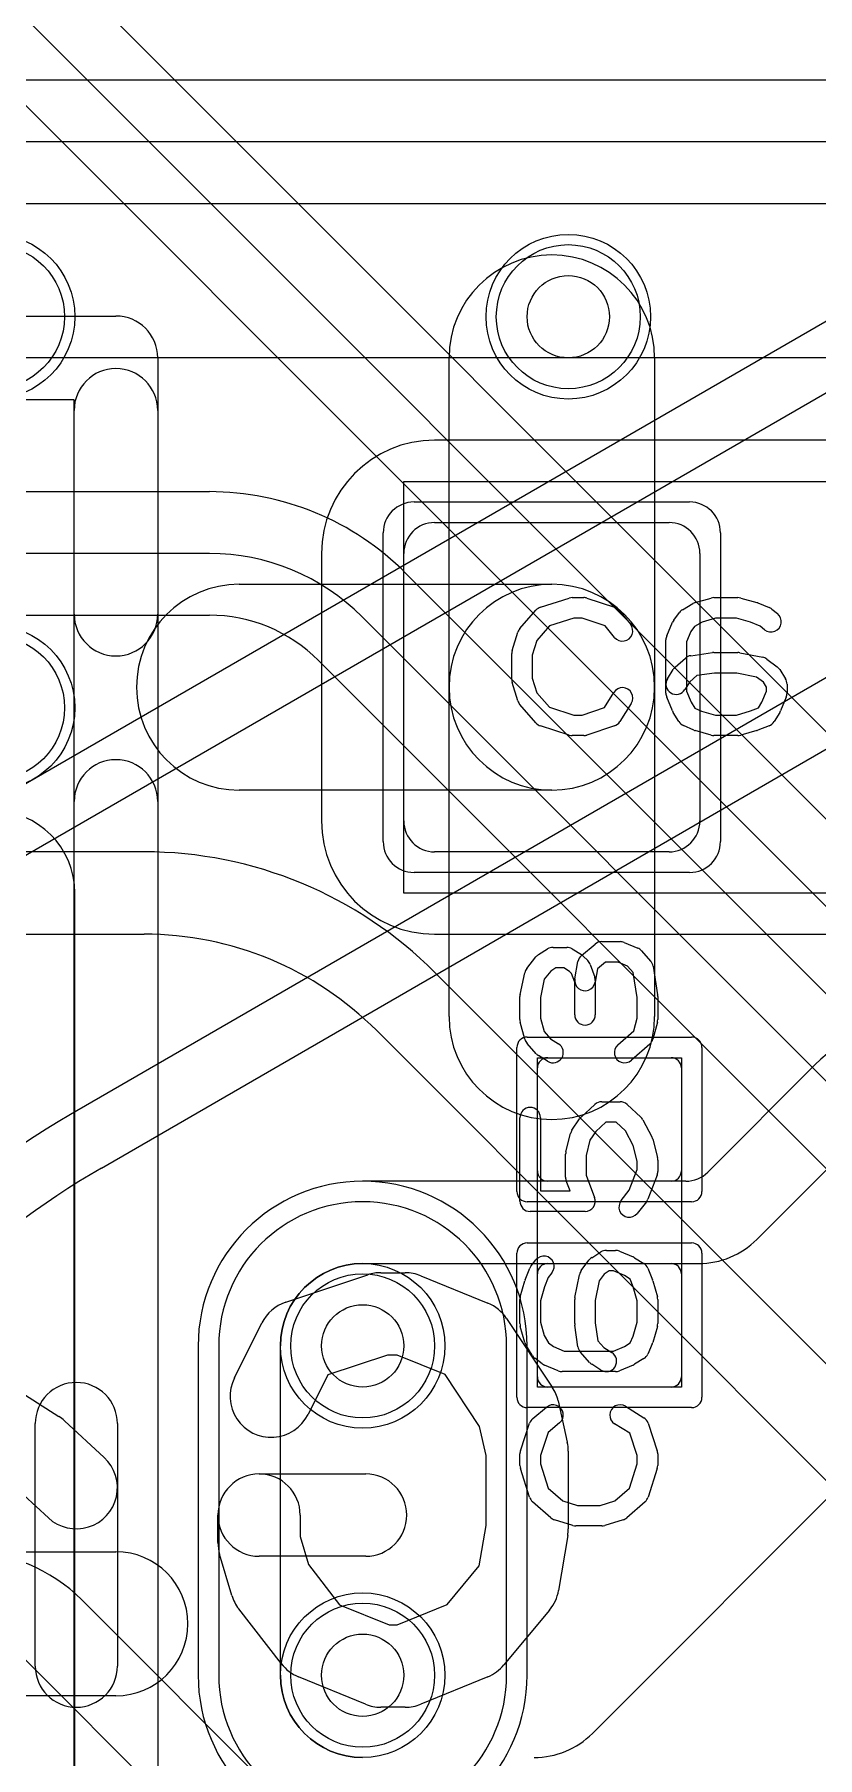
# Model space of a CAD drawing. Extents: x -3.9 to 29.3, y -3.9 to 20.
# Drawn here: x 12.102 to 14.006, y 11.1 to 15.286 of the extents above; entities that cross this region are included whole.
import ezdxf

# ---------------------------------------------------------------- set-up
doc = ezdxf.new("R2010")
doc.units = 0
for name, color, linetype in [('Hole', 1, 'CONTINUOUS'), ('L1', 3, 'CONTINUOUS'), ('L2', 3, 'CONTINUOUS'), ('L3', 3, 'CONTINUOUS'), ('L4', 3, 'CONTINUOUS'), ('MetalMask-A', 176, 'CONTINUOUS'), ('PartsArea-A', 111, 'CONTINUOUS'), ('PartsArea-B', 111, 'CONTINUOUS'), ('PartsSilk-A', 221, 'CONTINUOUS'), ('PartsSilk-B', 221, 'CONTINUOUS'), ('Resist-A', 2, 'CONTINUOUS'), ('Resist-B', 2, 'CONTINUOUS'), ('Silk-A', 140, 'CONTINUOUS'), ('Silk-B', 140, 'CONTINUOUS')]:
    doc.layers.add(name, color=color, linetype=linetype)

msp = doc.modelspace()

# ---------------------------------------------------------------- linework, layer by layer
at = {"layer": 'Hole'}
for centre in [(13.4, 14.6), (12.9, 12.1), (12.9, 11.3)]:
    msp.add_circle(centre, 0.1, dxfattribs=at)
at = {"layer": 'L1'}
for p, q in [((13.11, 13.7), (13.11, 14.5)), ((13.61, 14.5), (13.61, 13.7)), ((14.07496, 14.30004), (13.075, 14.30004)), ((13.075, 14.1), (13.645, 14.1)), ((12.79996, 14.025), (12.79996, 13.375)), ((13, 13.375), (13, 14.025)), ((13.72, 14.025), (13.72, 13.375)), ((12.6, 13.95), (13.36, 13.95)), ((13.11, 12.9), (13.11, 13.7)), ((13.61, 13.7), (13.61, 12.9)), ((13.36, 13.45), (12.6, 13.45)), ((13.645, 13.3), (13.075, 13.3)), ((12.20004, 10.35), (12.20004, 13.20004)), ((13.075, 13.09996), (16.20004, 13.09996)), ((13.325, 12.525), (13.325, 12.775)), ((13.35, 12.8), (13.65, 12.8)), ((13.675, 12.775), (13.675, 12.525)), ((13.99997, 12.78287), (13.73911, 12.52201)), ((13.85858, 12.35858), (14.14142, 12.64142)), ((13.68608, 12.50004), (12.9, 12.50004)), ((13.65, 12.5), (13.35, 12.5)), ((12.9, 12.3), (13.71716, 12.3)), ((13.325, 12.025), (13.325, 12.275)), ((13.35, 12.3), (13.65, 12.3)), ((13.675, 12.275), (13.675, 12.025)), ((14.44142, 12.14142), (13.45858, 11.15858)), ((12.49996, 12.1), (12.49996, 11.3)), ((12.7, 11.3), (12.7, 12.1)), ((13.65, 12), (13.35, 12)), ((11.575, 11.6), (12.3, 11.6)), ((12.3, 11.25), (11.575, 11.25))]:
    msp.add_line(p, q, dxfattribs=at)
for centre in [(12, 14.6), (13.4, 14.6), (12, 13.65), (12.9, 12.1), (12.9, 11.3)]:
    msp.add_circle(centre, 0.2, dxfattribs=at)
for centre, radius, start, end in [((13.36, 14.5), 0.25, 0, 180), ((13.075, 14.025), 0.27504, 90, 180), ((13.075, 14.025), 0.075, 90, 180), ((13.645, 14.025), 0.075, 0, 90), ((12.6, 13.7), 0.25, 90, -90), ((13.36, 13.7), 0.25, 0, 180), ((13.36, 13.7), 0.25, -90, 90), ((13.36, 13.7), 0.25, 180, 0), ((12.00004, 13.20004), 0.2, 0, 90), ((13.075, 13.375), 0.27504, 180, -90), ((13.075, 13.375), 0.075, 180, -90), ((13.645, 13.375), 0.075, -90, 0), ((13.36, 12.9), 0.25, 180, 0), ((14.28284, 12.5), 0.40004, 90, 135), ((13.35, 12.775), 0.025, 90, 180), ((13.65, 12.775), 0.025, 0, 90), ((13.35, 12.525), 0.025, 180, -90), ((13.65, 12.525), 0.025, -90, 0), ((13.68608, 12.57504), 0.075, -90, -45), ((12.9, 12.1), 0.40004, 90, 180), ((13.71716, 12.5), 0.2, -90, -45), ((12.9, 12.1), 0.2, 90, 180), ((13.35, 12.275), 0.025, 90, 180), ((13.65, 12.275), 0.025, 0, 90), ((13.35, 12.025), 0.025, 180, -90), ((13.65, 12.025), 0.025, -90, 0), ((12.3, 11.425), 0.175, -90, 90), ((12.9, 11.3), 0.40004, 180, -90), ((12.9, 11.3), 0.2, 180, -90), ((13.31716, 11.3), 0.2, -90, -45)]:
    msp.add_arc(centre, radius, start, end, dxfattribs=at)
at = {"layer": 'L2'}
for p, q in [((12.49996, 12.1), (12.49996, 11.3)), ((13.30004, 11.3), (13.30004, 12.1))]:
    msp.add_line(p, q, dxfattribs=at)
for centre in [(12, 14.6), (13.4, 14.6), (12, 13.65)]:
    msp.add_circle(centre, 0.2, dxfattribs=at)
for centre, start, end in [((12.9, 12.1), 0, 180), ((12.9, 11.3), 180, 0)]:
    msp.add_arc(centre, 0.40004, start, end, dxfattribs=at)
at = {"layer": 'L3'}
for p, q in [((22.40766, 5.2106), (12.14628, 15.47197)), ((12.02877, 15.37729), (22.30156, 5.1045)), ((22.1955, 4.99844), (11.9227, 15.27122)), ((10, 14.175), (12.52721, 14.175)), ((12.52721, 14.025), (10, 14.025)), ((13.00452, 13.9773), (21.47729, 5.50451)), ((10, 13.87496), (12.52721, 13.87496)), ((21.37123, 5.39845), (12.89845, 13.87123)), ((12.79236, 13.76514), (21.26513, 5.29235)), ((12.36863, 13.30004), (5.7, 13.30004)), ((5.7, 13.1), (12.36863, 13.1)), ((15.90714, 10.17576), (13.07576, 13.00714)), ((12.93431, 12.86569), (15.76569, 10.03431)), ((14.38284, 9.31716), (12.21716, 11.48284)), ((12.07571, 11.34139), (14.24139, 9.17571))]:
    msp.add_line(p, q, dxfattribs=at)
for centre in [(13.4, 14.6), (12, 13.65), (12.9, 12.1), (12.9, 11.3)]:
    msp.add_circle(centre, 0.2, dxfattribs=at)
for centre, radius, start, end in [((12.52722, 13.5), 0.675, 45, 90.00085), ((12.52722, 13.5), 0.525, 45, 90.00109), ((12.52723, 13.5), 0.37496, 45.00108, 90.00306), ((12.36863, 12.29999), 1.00005, 45.00081, 90), ((12.36863, 12.3), 0.8, 45.00051, 90), ((11.93432, 11.2), 0.4, 45, 90.00143)]:
    msp.add_arc(centre, radius, start, end, dxfattribs=at)
at = {"layer": 'L4'}
for p, q in [((9.97943, 15.175), (16.55304, 15.175)), ((16.55304, 15.025), (9.97943, 15.025)), ((11.27507, 14.87496), (14.24266, 14.87496)), ((14.28015, 14.73501), (11.81464, 13.31154)), ((11.88966, 13.1816), (14.45, 14.65981)), ((14.75, 14.14019), (12.18966, 12.66198)), ((12.26469, 12.53204), (14.82502, 14.01025)), ((12.54996, 12.1), (12.54996, 11.3)), ((13.25004, 11.3), (13.25004, 12.1))]:
    msp.add_line(p, q, dxfattribs=at)
for centre in [(12, 14.6), (13.4, 14.6), (12, 13.65), (12.9, 12.1), (12.9, 11.3)]:
    msp.add_circle(centre, 0.2, dxfattribs=at)
for centre, radius, start, end in [((13.23966, 10.84333), 2.1, 120.00001, 149.99995), ((13.23965, 10.8433), 1.94997, 119.99912, 149.84157), ((12.9, 12.1), 0.35004, 0, 180), ((12.9, 11.3), 0.35004, 180, 0)]:
    msp.add_arc(centre, radius, start, end, dxfattribs=at)
at = {"layer": 'MetalMask-A'}
for p, q in [((13.075, 14.1), (13.645, 14.1)), ((13, 13.375), (13, 14.025)), ((13.72, 14.025), (13.72, 13.375)), ((13.645, 13.3), (13.075, 13.3)), ((13.325, 12.525), (13.325, 12.775)), ((13.35, 12.8), (13.65, 12.8)), ((13.675, 12.775), (13.675, 12.525)), ((13.65, 12.5), (13.35, 12.5)), ((13.325, 12.025), (13.325, 12.275)), ((13.35, 12.3), (13.65, 12.3)), ((13.675, 12.275), (13.675, 12.025)), ((13.65, 12), (13.35, 12))]:
    msp.add_line(p, q, dxfattribs=at)
for centre, radius, start, end in [((13.075, 14.025), 0.075, 90, 180), ((13.645, 14.025), 0.075, 0, 90), ((13.075, 13.375), 0.075, 180, -90), ((13.645, 13.375), 0.075, -90, 0), ((13.35, 12.775), 0.025, 90, 180), ((13.65, 12.775), 0.025, 0, 90), ((13.35, 12.525), 0.025, 180, -90), ((13.65, 12.525), 0.025, -90, 0), ((13.35, 12.275), 0.025, 90, 180), ((13.65, 12.275), 0.025, 0, 90), ((13.35, 12.025), 0.025, 180, -90), ((13.65, 12.025), 0.025, -90, 0)]:
    msp.add_arc(centre, radius, start, end, dxfattribs=at)
at = {"layer": 'PartsArea-A'}
for p, q in [((22.7, 14.5), (2.7, 14.5)), ((13, 14.2), (15, 14.2)), ((13, 13.2), (13, 14.2)), ((15, 13.2), (13, 13.2)), ((13.325, 12), (13.325, 12.8)), ((13.325, 12.8), (13.675, 12.8)), ((13.675, 12.8), (13.675, 12)), ((13.675, 12), (13.325, 12))]:
    msp.add_line(p, q, dxfattribs=at)
at = {"layer": 'PartsArea-B'}
msp.add_line((22.7, 14.5), (2.7, 14.5), dxfattribs=at)
at = {"layer": 'PartsSilk-A'}
for p, q in [((6.8, 14.6016), (12.3, 14.6016)), ((12.4016, 14.5), (12.4016, 9)), ((12.1984, 14.3984), (6.8, 14.3984)), ((12.1984, 9.1016), (12.1984, 14.3984)), ((13.33266, 13.89418), (13.4021, 13.9164)), ((13.40972, 13.91759), (13.4375, 13.91759)), ((13.4454, 13.91631), (13.51207, 13.89409)), ((13.67754, 13.88818), (13.70254, 13.90299)), ((13.70841, 13.90552), (13.7473, 13.91663)), ((13.75417, 13.91759), (13.8125, 13.91759)), ((13.81937, 13.91663), (13.85826, 13.90552)), ((13.86067, 13.90469), (13.88845, 13.89358)), ((13.28258, 13.84239), (13.32147, 13.88683)), ((13.41362, 13.86759), (13.35452, 13.84868)), ((13.43344, 13.86759), (13.41362, 13.86759)), ((13.48952, 13.8489), (13.43344, 13.86759)), ((13.52338, 13.88637), (13.55115, 13.85304)), ((13.63942, 13.82442), (13.65331, 13.85776)), ((13.65639, 13.86315), (13.67028, 13.88167)), ((13.72525, 13.85833), (13.7073, 13.84769)), ((13.75767, 13.86759), (13.72525, 13.85833)), ((13.809, 13.86759), (13.75767, 13.86759)), ((13.84329, 13.85779), (13.809, 13.86759)), ((13.86645, 13.84853), (13.84329, 13.85779)), ((13.89479, 13.88989), (13.90868, 13.87878)), ((13.26364, 13.78894), (13.27753, 13.83339)), ((13.32368, 13.81344), (13.3125, 13.77766)), ((13.35452, 13.84868), (13.32368, 13.81344)), ((13.51273, 13.82104), (13.48952, 13.8489)), ((13.6375, 13.68519), (13.6375, 13.81481)), ((13.69827, 13.83565), (13.6875, 13.80981)), ((13.7073, 13.84769), (13.69827, 13.83565)), ((13.87744, 13.83974), (13.86645, 13.84853)), ((13.2625, 13.71852), (13.2625, 13.78148)), ((13.3125, 13.77766), (13.3125, 13.72234)), ((13.6875, 13.80981), (13.6875, 13.69019)), ((13.69791, 13.77661), (13.75069, 13.78402)), ((13.75417, 13.78426), (13.8125, 13.78426)), ((13.8174, 13.78377), (13.87296, 13.77266)), ((13.6413, 13.72066), (13.65519, 13.74288)), ((13.65978, 13.74832), (13.68478, 13.77054)), ((13.75592, 13.73426), (13.71235, 13.72814)), ((13.81002, 13.73426), (13.75592, 13.73426)), ((13.85767, 13.72473), (13.81002, 13.73426)), ((13.88294, 13.76824), (13.90794, 13.74972)), ((13.91426, 13.74287), (13.92814, 13.72065)), ((13.27753, 13.66661), (13.26364, 13.71106)), ((13.3125, 13.72234), (13.32368, 13.68656)), ((13.48773, 13.6505), (13.51074, 13.68732)), ((13.69568, 13.71333), (13.6837, 13.69416)), ((13.6875, 13.69019), (13.69868, 13.66336)), ((13.71235, 13.72814), (13.69568, 13.71333)), ((13.87437, 13.71236), (13.85767, 13.72473)), ((13.87077, 13.66336), (13.88194, 13.69019)), ((13.88194, 13.70024), (13.87437, 13.71236)), ((13.88194, 13.69019), (13.88194, 13.70024)), ((13.93194, 13.70741), (13.93194, 13.68519)), ((13.32147, 13.61317), (13.28258, 13.65761)), ((13.32368, 13.68656), (13.35452, 13.65132)), ((13.35452, 13.65132), (13.41362, 13.63241)), ((13.43344, 13.63241), (13.48773, 13.6505)), ((13.55314, 13.66082), (13.52537, 13.61638)), ((13.65331, 13.64224), (13.63942, 13.67558)), ((13.69868, 13.66336), (13.70742, 13.64937)), ((13.70742, 13.64937), (13.72383, 13.64208)), ((13.84329, 13.64221), (13.8623, 13.64981)), ((13.8623, 13.64981), (13.87077, 13.66336)), ((13.93002, 13.67558), (13.91614, 13.64224)), ((13.4021, 13.5836), (13.33266, 13.60582)), ((13.41362, 13.63241), (13.43344, 13.63241)), ((13.51207, 13.60591), (13.4454, 13.58369)), ((13.66908, 13.61638), (13.65519, 13.6386)), ((13.70513, 13.59567), (13.68013, 13.60678)), ((13.72383, 13.64208), (13.75767, 13.63241)), ((13.75767, 13.63241), (13.809, 13.63241)), ((13.809, 13.63241), (13.84329, 13.64221)), ((13.88845, 13.60642), (13.86067, 13.59531)), ((13.91426, 13.6386), (13.90037, 13.61638)), ((13.4375, 13.58241), (13.40972, 13.58241)), ((13.7473, 13.58337), (13.70841, 13.59448)), ((13.8125, 13.58241), (13.75417, 13.58241)), ((13.85826, 13.59448), (13.81937, 13.58337)), ((13.32749, 13.05037), (13.34971, 13.06426)), ((13.36296, 13.06806), (13.3963, 13.06806)), ((13.40955, 13.06426), (13.43177, 13.05037)), ((13.43215, 13.04838), (13.46548, 13.07615)), ((13.48148, 13.08194), (13.52593, 13.08194)), ((13.53554, 13.08002), (13.56887, 13.06614)), ((13.57795, 13.05967), (13.60017, 13.03467)), ((13.299, 13.01701), (13.32122, 13.04479)), ((13.37013, 13.01806), (13.3576, 13.01023)), ((13.38913, 13.01806), (13.37013, 13.01806)), ((13.40285, 13.00948), (13.38913, 13.01806)), ((13.41613, 12.99188), (13.42354, 13.03355)), ((13.4362, 13.04685), (13.44731, 13.03574)), ((13.45313, 13.0266), (13.46424, 12.99604)), ((13.49053, 13.03194), (13.47117, 13.01581)), ((13.52093, 13.03194), (13.49053, 13.03194)), ((13.54437, 13.02218), (13.52093, 13.03194)), ((13.55795, 13.00691), (13.54437, 13.02218)), ((13.60617, 13.02201), (13.61728, 12.95256)), ((13.28295, 12.95376), (13.29406, 13.00654)), ((13.34176, 12.99042), (13.33241, 12.94601)), ((13.3576, 13.01023), (13.34176, 12.99042)), ((13.40803, 13.0043), (13.40285, 13.00948)), ((13.41574, 12.9831), (13.40803, 13.0043)), ((13.41574, 12.90417), (13.41574, 12.9831)), ((13.47117, 13.01581), (13.46535, 12.98312)), ((13.46574, 12.9875), (13.46574, 12.90417)), ((13.56759, 12.94662), (13.55795, 13.00691)), ((13.28241, 12.89306), (13.28241, 12.94861)), ((13.33241, 12.94601), (13.33241, 12.89634)), ((13.56759, 12.89634), (13.56759, 12.94662)), ((13.61759, 12.94861), (13.61759, 12.89306)), ((13.33241, 12.89634), (13.34115, 12.86356)), ((13.55929, 12.86519), (13.56759, 12.89634)), ((13.29436, 12.84495), (13.28325, 12.88662)), ((13.34115, 12.86356), (13.35704, 12.84568)), ((13.52058, 12.83131), (13.55929, 12.86519)), ((13.61675, 12.88662), (13.60564, 12.84495)), ((13.32205, 12.80978), (13.29983, 12.83478)), ((13.35704, 12.84568), (13.37621, 12.8337)), ((13.59794, 12.83258), (13.5535, 12.79369)), ((13.34971, 12.7913), (13.32749, 12.80519)), ((13.43125, 12.65593), (13.46458, 12.68649)), ((13.48148, 12.69306), (13.52593, 12.69306)), ((13.54283, 12.68649), (13.57616, 12.65593)), ((13.28241, 12.45139), (13.28241, 12.65417)), ((13.33241, 12.65417), (13.33241, 12.47639)), ((13.40883, 12.62359), (13.42735, 12.65137)), ((13.49121, 12.64306), (13.46727, 12.62112)), ((13.5162, 12.64306), (13.49121, 12.64306)), ((13.53921, 12.62196), (13.5162, 12.64306)), ((13.58132, 12.64926), (13.60354, 12.60759)), ((13.39427, 12.57134), (13.40538, 12.61578)), ((13.45283, 12.59946), (13.44352, 12.5622)), ((13.46727, 12.62112), (13.45283, 12.59946)), ((13.55797, 12.58678), (13.53921, 12.62196)), ((13.60573, 12.60189), (13.61684, 12.55745)), ((13.39352, 12.50972), (13.39352, 12.56528)), ((13.44352, 12.5622), (13.44352, 12.51432)), ((13.56759, 12.54831), (13.55797, 12.58678)), ((13.5484, 12.47784), (13.56759, 12.52821)), ((13.56759, 12.52821), (13.56759, 12.54831)), ((13.61759, 12.55139), (13.61759, 12.52361)), ((13.33241, 12.47639), (13.40446, 12.47639)), ((13.40446, 12.47639), (13.39516, 12.50082)), ((13.44352, 12.51432), (13.4641, 12.46029)), ((13.52863, 12.45312), (13.5484, 12.47784)), ((13.61595, 12.51471), (13.59373, 12.45638)), ((13.58989, 12.44966), (13.56767, 12.42188)), ((13.44074, 12.42639), (13.30741, 12.42639)), ((13.31011, 12.29479), (13.32122, 12.30868)), ((13.43176, 12.28294), (13.45028, 12.30794)), ((13.45713, 12.31426), (13.47935, 12.32814)), ((13.49259, 12.33194), (13.51481, 12.33194)), ((13.52442, 12.33002), (13.55776, 12.31614)), ((13.5614, 12.31426), (13.58362, 12.30037)), ((13.29531, 12.26067), (13.30642, 12.28845)), ((13.35147, 12.26645), (13.34221, 12.24329)), ((13.36026, 12.27744), (13.35147, 12.26645)), ((13.41623, 12.2174), (13.42734, 12.27296)), ((13.48764, 12.27437), (13.47527, 12.25767)), ((13.49976, 12.28194), (13.48764, 12.27437)), ((13.50981, 12.28194), (13.49976, 12.28194)), ((13.53664, 12.27077), (13.50981, 12.28194)), ((13.55019, 12.2623), (13.53664, 12.27077)), ((13.59358, 12.28845), (13.60469, 12.26067)), ((13.28337, 12.21937), (13.29448, 12.25826)), ((13.34221, 12.24329), (13.33241, 12.209)), ((13.47527, 12.25767), (13.46574, 12.21002)), ((13.55779, 12.24329), (13.55019, 12.2623)), ((13.56759, 12.209), (13.55779, 12.24329)), ((13.60552, 12.25826), (13.61663, 12.21937)), ((13.28241, 12.15417), (13.28241, 12.2125)), ((13.33241, 12.209), (13.33241, 12.15767)), ((13.41574, 12.15417), (13.41574, 12.2125)), ((13.46574, 12.21002), (13.46574, 12.15592)), ((13.56759, 12.15767), (13.56759, 12.209)), ((13.61759, 12.2125), (13.61759, 12.15417)), ((13.29448, 12.10841), (13.28337, 12.1473)), ((13.33241, 12.15767), (13.34167, 12.12525)), ((13.42339, 12.09791), (13.41598, 12.15069)), ((13.46574, 12.15592), (13.47186, 12.11235)), ((13.55792, 12.12383), (13.56759, 12.15767)), ((13.61663, 12.1473), (13.60552, 12.10841)), ((13.31182, 12.07754), (13.29701, 12.10254)), ((13.34167, 12.12525), (13.35231, 12.1073)), ((13.35231, 12.1073), (13.36435, 12.09827)), ((13.36435, 12.09827), (13.39019, 12.0875)), ((13.47186, 12.11235), (13.48667, 12.09568)), ((13.50981, 12.0875), (13.53664, 12.09868)), ((13.53664, 12.09868), (13.55063, 12.10742)), ((13.55063, 12.10742), (13.55792, 12.12383)), ((13.60433, 12.10513), (13.59322, 12.08013)), ((13.33685, 12.05639), (13.31833, 12.07028)), ((13.39019, 12.0875), (13.50981, 12.0875)), ((13.45168, 12.05978), (13.42946, 12.08478)), ((13.47934, 12.0413), (13.45712, 12.05519)), ((13.48667, 12.09568), (13.50584, 12.0837)), ((13.58362, 12.06908), (13.5614, 12.05519)), ((13.37558, 12.03942), (13.34224, 12.05331)), ((13.51481, 12.0375), (13.38519, 12.0375)), ((13.55776, 12.05331), (13.52442, 12.03942)), ((13.31363, 11.92338), (13.34696, 11.95115)), ((13.53918, 11.95314), (13.58362, 11.92537)), ((13.28369, 11.8454), (13.30591, 11.91207)), ((13.3511, 11.88952), (13.33241, 11.83344)), ((13.37896, 11.91273), (13.3511, 11.88952)), ((13.5495, 11.88773), (13.51268, 11.91074)), ((13.56759, 11.83344), (13.5495, 11.88773)), ((13.59409, 11.91207), (13.61631, 11.8454)), ((13.28241, 11.80972), (13.28241, 11.8375)), ((13.33241, 11.83344), (13.33241, 11.81362)), ((13.33241, 11.81362), (13.35132, 11.75452)), ((13.54868, 11.75452), (13.56759, 11.81362)), ((13.56759, 11.81362), (13.56759, 11.83344)), ((13.61759, 11.8375), (13.61759, 11.80972)), ((13.30582, 11.73266), (13.2836, 11.8021)), ((13.6164, 11.8021), (13.59418, 11.73266)), ((13.35761, 11.68258), (13.31317, 11.72147)), ((13.35132, 11.75452), (13.38656, 11.72368)), ((13.38656, 11.72368), (13.42234, 11.7125)), ((13.47766, 11.7125), (13.51344, 11.72368)), ((13.51344, 11.72368), (13.54868, 11.75452)), ((13.58683, 11.72147), (13.54239, 11.68258)), ((13.42234, 11.7125), (13.47766, 11.7125)), ((13.41106, 11.66364), (13.36661, 11.67753)), ((13.48148, 11.6625), (13.41852, 11.6625)), ((13.53339, 11.67753), (13.48894, 11.66364))]:
    msp.add_line(p, q, dxfattribs=at)
for centre, radius, start, end in [((12.3, 14.5), 0.1016, 0, 90), ((13.40972, 13.89259), 0.025, 90, 107.74642), ((13.4375, 13.89259), 0.025, 71.57954, 90), ((13.71528, 13.88148), 0.025, 105.94854, 120.63752), ((13.75417, 13.89259), 0.025, 90, 105.94854), ((13.8125, 13.89259), 0.025, 74.05146, 90), ((13.85139, 13.88148), 0.025, 68.2071, 74.05146), ((13.34028, 13.87037), 0.025, 107.74642, 138.81192), ((13.50417, 13.87037), 0.025, 39.7909, 71.57954), ((13.67639, 13.84815), 0.025, 143.1301, 157.39424), ((13.69028, 13.86667), 0.025, 120.63752, 143.1301), ((13.89306, 13.85926), 0.025, -128.66697, 51.34522), ((13.87917, 13.87037), 0.025, 51.33303, 68.2071), ((13.30139, 13.82593), 0.025, 138.81192, 162.63777), ((13.53194, 13.83704), 0.025, -140.2091, 39.8005), ((13.6625, 13.81481), 0.025, 157.39424, 180), ((13.2875, 13.78148), 0.025, 162.63777, 180), ((13.70139, 13.75185), 0.025, 98.00047, 131.62783), ((13.75417, 13.75926), 0.025, 90, 98.00047), ((13.8125, 13.75926), 0.025, 78.69456, 90), ((13.86806, 13.74815), 0.025, 53.47387, 78.69456), ((13.67639, 13.72963), 0.025, 131.62783, 147.99462), ((13.89306, 13.72963), 0.025, 31.98594, 53.47387), ((13.2875, 13.71852), 0.025, 180, -162.63777), ((13.53194, 13.67407), 0.025, -32.00538, 147.99925), ((13.6625, 13.70741), 0.025, 147.99462, -32.01002), ((13.90694, 13.70741), 0.025, 0, 31.98594), ((13.30139, 13.67407), 0.025, -162.63777, -138.81192), ((13.6625, 13.68519), 0.025, 180, -157.39424), ((13.90694, 13.68519), 0.025, -22.60576, 0), ((13.34028, 13.62963), 0.025, -138.81192, -107.74642), ((13.50417, 13.62963), 0.025, -71.57954, -32.00538), ((13.67639, 13.65185), 0.025, -157.39424, -147.99462), ((13.69028, 13.62963), 0.025, -147.99462, -113.95086), ((13.87917, 13.62963), 0.025, -68.2071, -32.00538), ((13.89306, 13.65185), 0.025, -32.00538, -22.60576), ((13.40972, 13.60741), 0.025, -107.74642, -90), ((13.4375, 13.60741), 0.025, -90, -71.57954), ((13.71528, 13.61852), 0.025, -113.95086, -105.94854), ((13.75417, 13.60741), 0.025, -105.94854, -90), ((13.8125, 13.60741), 0.025, -90, -74.05146), ((13.85139, 13.61852), 0.025, -74.05146, -68.2071), ((13.36296, 13.04306), 0.025, 90, 122.01002), ((13.3963, 13.04306), 0.025, 57.99462, 90), ((13.48148, 13.05694), 0.025, 90, 129.8005), ((13.52593, 13.05694), 0.025, 67.39424, 90), ((13.55926, 13.04306), 0.025, 41.62783, 67.39112), ((13.34074, 13.02917), 0.025, 122.00538, 141.34522), ((13.44815, 13.02917), 0.025, 129.7909, 169.91674), ((13.41852, 13.02917), 0.025, 45, 57.98998), ((13.42963, 13.01806), 0.025, 19.97136, 45), ((13.58148, 13.01806), 0.025, 9.08937, 41.63069), ((13.31852, 13.00139), 0.025, 141.33303, 168.11298), ((13.44074, 12.9875), 0.025, 169.90837, -10.08326), ((13.44074, 12.9875), 0.025, 0, 19.97859), ((13.30741, 12.94861), 0.025, 168.11016, 180), ((13.59259, 12.94861), 0.025, 0, 9.08867), ((13.30741, 12.89306), 0.025, 180, -165.07115), ((13.44074, 12.90417), 0.025, 180, 0), ((13.59259, 12.89306), 0.025, -14.92551, 0), ((13.31852, 12.85139), 0.025, -165.07449, -138.36931), ((13.34074, 12.82639), 0.025, -138.37217, -122.01002), ((13.36296, 12.8125), 0.025, -122.00538, 57.98998), ((13.53704, 12.8125), 0.025, 131.18808, -48.81042), ((13.58148, 12.85139), 0.025, -48.81192, -14.92885), ((13.48148, 12.66806), 0.025, 90, 132.51745), ((13.52593, 12.66806), 0.025, 47.4797, 90), ((13.30741, 12.65417), 0.025, 0, 180), ((13.44815, 12.6375), 0.025, 132.5203, 146.30993), ((13.55926, 12.6375), 0.025, 28.0617, 47.48255), ((13.42963, 12.60972), 0.025, 146.30358, 165.96376), ((13.58148, 12.59583), 0.025, 14.03068, 28.0682), ((13.41852, 12.56528), 0.025, 165.96932, 180), ((13.59259, 12.55139), 0.025, 0, 14.03624), ((13.59259, 12.52361), 0.025, -20.8565, 0), ((13.41852, 12.50972), 0.025, 180, -159.14636), ((13.30741, 12.45139), 0.025, 180, -90), ((13.44074, 12.45139), 0.025, -90, 20.8565), ((13.54815, 12.4375), 0.025, 141.33303, -38.65478), ((13.57037, 12.46528), 0.025, -38.66697, -20.85364), ((13.34074, 12.29306), 0.025, -38.66697, 141.34522), ((13.47037, 12.29306), 0.025, 121.98594, 143.47387), ((13.49259, 12.30694), 0.025, 90, 121.98594), ((13.51481, 12.30694), 0.025, 67.39424, 90), ((13.54815, 12.29306), 0.025, 57.99462, 67.39424), ((13.32963, 12.27917), 0.025, 141.33303, 158.2071), ((13.45185, 12.26806), 0.025, 143.47387, 168.69456), ((13.57037, 12.27917), 0.025, 21.7929, 57.99462), ((13.31852, 12.25139), 0.025, 158.2071, 164.05146), ((13.58148, 12.25139), 0.025, 15.94854, 21.7929), ((13.30741, 12.2125), 0.025, 164.05146, 180), ((13.44074, 12.2125), 0.025, 168.69456, 180), ((13.59259, 12.2125), 0.025, 0, 15.94854), ((13.30741, 12.15417), 0.025, 180, -164.05146), ((13.44074, 12.15417), 0.025, 180, -171.99953), ((13.59259, 12.15417), 0.025, -15.94854, 0), ((13.31852, 12.11528), 0.025, -164.05146, -149.36248), ((13.44815, 12.10139), 0.025, -171.99953, -138.37217), ((13.58148, 12.11528), 0.025, -23.95086, -15.94854), ((13.33333, 12.09028), 0.025, -149.36248, -126.8699), ((13.35185, 12.07639), 0.025, -126.8699, -112.60576), ((13.47037, 12.07639), 0.025, -138.37217, -122.00538), ((13.49259, 12.0625), 0.025, -122.00538, 57.98998), ((13.54815, 12.07639), 0.025, -67.39424, -57.99462), ((13.57037, 12.09028), 0.025, -57.99462, -23.95086), ((13.38519, 12.0625), 0.025, -112.60576, -90), ((13.51481, 12.0625), 0.025, -90, -67.39424), ((13.36296, 11.93194), 0.025, -50.2091, 129.8005), ((13.52593, 11.93194), 0.025, 57.99462, -122.00075), ((13.32963, 11.90417), 0.025, 129.7909, 161.57954), ((13.57037, 11.90417), 0.025, 18.42046, 57.99462), ((13.30741, 11.8375), 0.025, 161.57954, 180), ((13.59259, 11.8375), 0.025, 0, 18.42046), ((13.30741, 11.80972), 0.025, 180, -162.25358), ((13.59259, 11.80972), 0.025, -17.74642, 0), ((13.32963, 11.74028), 0.025, -162.25358, -131.18808), ((13.57037, 11.74028), 0.025, -48.81192, -17.74642), ((13.37407, 11.70139), 0.025, -131.18808, -107.36223), ((13.52593, 11.70139), 0.025, -72.63777, -48.81192), ((13.41852, 11.6875), 0.025, -107.36223, -90), ((13.48148, 11.6875), 0.025, -90, -72.63777)]:
    msp.add_arc(centre, radius, start, end, dxfattribs=at)
at = {"layer": 'PartsSilk-B'}
for p, q in [((12.71282, 12.20598), (12.91282, 12.27265)), ((12.94444, 12.27778), (13.0037, 12.27778)), ((13.04156, 12.27033), (13.20453, 12.20366)), ((12.58834, 12.0225), (12.655, 12.15583)), ((13.24988, 12.16658), (13.36099, 11.99991)), ((12.96067, 12.07778), (12.81536, 12.02934)), ((12.98404, 12.07778), (12.96067, 12.07778)), ((13.10046, 12.03015), (12.98404, 12.07778)), ((12.81536, 12.02934), (12.76722, 11.93306)), ((13.18421, 11.90451), (13.10046, 12.03015)), ((12.05778, 11.99523), (12.16149, 11.92856)), ((13.3754, 11.96613), (13.39762, 11.86613)), ((12.1037, 11.32222), (12.1037, 11.91111)), ((12.17524, 11.91792), (12.27153, 11.82904)), ((12.3037, 11.91111), (12.3037, 11.32222)), ((13.2, 11.83346), (13.18421, 11.90451)), ((13.2, 11.66384), (13.2, 11.83346)), ((13.4, 11.84444), (13.4, 11.65556)), ((12.13587, 11.68208), (12.04599, 11.76504)), ((12.64815, 11.78889), (12.90741, 11.78889)), ((12.54815, 11.62222), (12.54815, 11.68889)), ((12.74815, 11.68889), (12.74815, 11.63672)), ((12.74815, 11.63672), (12.7683, 11.56872)), ((13.1836, 11.56541), (13.2, 11.66384)), ((13.39864, 11.63912), (13.37642, 11.50578)), ((12.5819, 11.49381), (12.55227, 11.59381)), ((12.90741, 11.58889), (12.64815, 11.58889)), ((12.7683, 11.56872), (12.84404, 11.47134)), ((13.10578, 11.47202), (13.1836, 11.56541)), ((12.84404, 11.47134), (12.9641, 11.42222)), ((12.98404, 11.42222), (13.10578, 11.47202)), ((12.70254, 11.3275), (12.59884, 11.46083)), ((13.3546, 11.4582), (13.24349, 11.32487)), ((12.9641, 11.42222), (12.98404, 11.42222)), ((12.90657, 11.22967), (12.74361, 11.29634)), ((13.20453, 11.29634), (13.04156, 11.22967)), ((13.0037, 11.22222), (12.94444, 11.22222))]:
    msp.add_line(p, q, dxfattribs=at)
for centre, start, end in [((12.94444, 12.17778), 90, 108.43581), ((13.0037, 12.17778), 67.7517, 90), ((12.74444, 12.11111), 108.43314, 153.43667), ((13.16667, 12.11111), 33.68848, 67.75084), ((12.67778, 11.97778), 153.43495, -26.56333), ((12.2037, 11.91111), 0, 180), ((13.27778, 11.94444), 12.52694, 33.68927), ((12.10741, 11.84444), 47.28964, 57.2634), ((13.3, 11.84444), 0, 12.52759), ((12.2037, 11.75556), -132.71036, 47.2916), ((12.64815, 11.68889), 0, 180), ((12.64815, 11.68889), 90, -90), ((12.90741, 11.68889), -90, 90), ((13.3, 11.65556), -9.46232, 0), ((12.64815, 11.62222), 180, -163.49544), ((12.67778, 11.52222), -163.49503, -142.12531), ((13.27778, 11.52222), -39.80704, -9.46093), ((12.2037, 11.32222), 180, 0), ((12.78148, 11.38889), -142.12853, -112.25039), ((13.16667, 11.38889), -67.7517, -39.80599), ((12.94444, 11.32222), -112.2536, -90), ((13.0037, 11.32222), -90, -67.75084)]:
    msp.add_arc(centre, 0.1, start, end, dxfattribs=at)
at = {"layer": 'Resist-A'}
for p, q in [((13.025, 14.15), (13.695, 14.15)), ((12.95, 13.325), (12.95, 14.075)), ((13.77, 14.075), (13.77, 13.325)), ((13.695, 13.25), (13.025, 13.25)), ((13.3, 12.85), (13.7, 12.85)), ((13.275, 12.475), (13.275, 12.825)), ((13.725, 12.825), (13.725, 12.475)), ((13.7, 12.45), (13.3, 12.45)), ((13.3, 12.35), (13.7, 12.35)), ((13.275, 11.975), (13.275, 12.325)), ((13.725, 12.325), (13.725, 11.975)), ((13.7, 11.95), (13.3, 11.95))]:
    msp.add_line(p, q, dxfattribs=at)
for centre in [(12, 14.6), (13.4, 14.6), (12, 13.65), (12.9, 12.1), (12.9, 11.3)]:
    msp.add_circle(centre, 0.175, dxfattribs=at)
for centre, radius, start, end in [((13.025, 14.075), 0.075, 90, 180), ((13.695, 14.075), 0.075, 0, 90), ((13.025, 13.325), 0.075, 180, -90), ((13.695, 13.325), 0.075, -90, 0), ((13.3, 12.825), 0.025, 90, 180), ((13.7, 12.825), 0.025, 0, 90), ((13.3, 12.475), 0.025, 180, -90), ((13.7, 12.475), 0.025, -90, 0), ((13.3, 12.325), 0.025, 90, 180), ((13.7, 12.325), 0.025, 0, 90), ((13.3, 11.975), 0.025, 180, -90), ((13.7, 11.975), 0.025, -90, 0)]:
    msp.add_arc(centre, radius, start, end, dxfattribs=at)
at = {"layer": 'Resist-B'}
for centre in [(12, 14.6), (13.4, 14.6), (12, 13.65), (12.9, 12.1), (12.9, 11.3)]:
    msp.add_circle(centre, 0.175, dxfattribs=at)
at = {"layer": 'Silk-A'}
for p, q in [((12.1984, 13.87766), (12.1984, 14.37234)), ((12.4016, 14.37234), (12.4016, 13.87766)), ((12.1984, 10.76308), (12.1984, 13.42234)), ((12.4016, 13.42234), (12.4016, 10.76308))]:
    msp.add_line(p, q, dxfattribs=at)
for centre, start, end in [((12.3, 14.37234), 0, 180), ((12.3, 13.87766), 180, 0), ((12.3, 13.42234), 0, 180)]:
    msp.add_arc(centre, 0.1016, start, end, dxfattribs=at)
at = {"layer": 'Silk-B'}
for p, q in [((12.71282, 12.20598), (12.91282, 12.27265)), ((12.94444, 12.27778), (13.0037, 12.27778)), ((13.04156, 12.27033), (13.20453, 12.20366)), ((12.58834, 12.0225), (12.655, 12.15583)), ((13.24988, 12.16658), (13.36099, 11.99991)), ((12.96067, 12.07778), (12.81536, 12.02934)), ((12.98404, 12.07778), (12.96067, 12.07778)), ((13.10046, 12.03015), (12.98404, 12.07778)), ((12.81536, 12.02934), (12.76722, 11.93306)), ((13.18421, 11.90451), (13.10046, 12.03015)), ((12.05778, 11.99523), (12.16149, 11.92856)), ((13.3754, 11.96613), (13.39762, 11.86613)), ((12.1037, 11.32222), (12.1037, 11.91111)), ((12.17524, 11.91792), (12.27153, 11.82904)), ((12.3037, 11.91111), (12.3037, 11.32222)), ((13.2, 11.83346), (13.18421, 11.90451)), ((13.2, 11.66384), (13.2, 11.83346)), ((13.4, 11.84444), (13.4, 11.65556)), ((12.13587, 11.68208), (12.04599, 11.76504)), ((12.64815, 11.78889), (12.90741, 11.78889)), ((12.54815, 11.62222), (12.54815, 11.68889)), ((12.74815, 11.68889), (12.74815, 11.63672)), ((12.74815, 11.63672), (12.7683, 11.56872)), ((13.1836, 11.56541), (13.2, 11.66384)), ((13.39864, 11.63912), (13.37642, 11.50578)), ((12.5819, 11.49381), (12.55227, 11.59381)), ((12.90741, 11.58889), (12.64815, 11.58889)), ((12.7683, 11.56872), (12.84404, 11.47134)), ((13.10578, 11.47202), (13.1836, 11.56541)), ((12.84404, 11.47134), (12.9641, 11.42222)), ((12.98404, 11.42222), (13.10578, 11.47202)), ((12.70254, 11.3275), (12.59884, 11.46083)), ((13.3546, 11.4582), (13.24349, 11.32487)), ((12.9641, 11.42222), (12.98404, 11.42222)), ((12.90657, 11.22967), (12.74361, 11.29634)), ((13.20453, 11.29634), (13.04156, 11.22967)), ((13.0037, 11.22222), (12.94444, 11.22222))]:
    msp.add_line(p, q, dxfattribs=at)
for centre, start, end in [((12.94444, 12.17778), 90, 108.43581), ((13.0037, 12.17778), 67.7517, 90), ((12.74444, 12.11111), 108.43314, 153.43667), ((13.16667, 12.11111), 33.68848, 67.75084), ((12.67778, 11.97778), 153.43495, -26.56333), ((12.2037, 11.91111), 0, 180), ((13.27778, 11.94444), 12.52694, 33.68927), ((12.10741, 11.84444), 47.28964, 57.2634), ((13.3, 11.84444), 0, 12.52759), ((12.2037, 11.75556), -132.71036, 47.2916), ((12.64815, 11.68889), 0, 180), ((12.64815, 11.68889), 90, -90), ((12.90741, 11.68889), -90, 90), ((13.3, 11.65556), -9.46232, 0), ((12.64815, 11.62222), 180, -163.49544), ((12.67778, 11.52222), -163.49503, -142.12531), ((13.27778, 11.52222), -39.80704, -9.46093), ((12.2037, 11.32222), 180, 0), ((12.78148, 11.38889), -142.12853, -112.25039), ((13.16667, 11.38889), -67.7517, -39.80599), ((12.94444, 11.32222), -112.2536, -90), ((13.0037, 11.32222), -90, -67.75084)]:
    msp.add_arc(centre, 0.1, start, end, dxfattribs=at)

doc.saveas('drawing.dxf')
